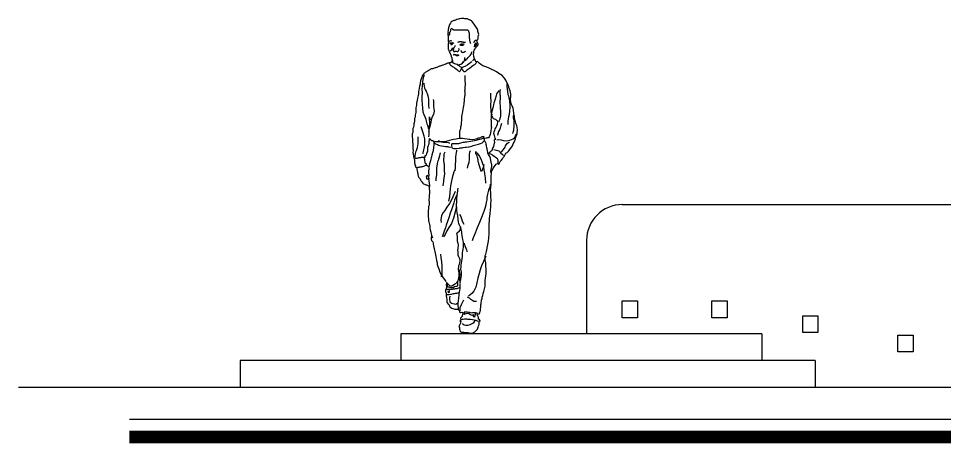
# Model space of a CAD drawing. Extents: x 152 to 700, y -120 to 84.
# Drawn here: x 152.6 to 157.78, y 76.95 to 79.32 of the extents above; entities that cross this region are included whole.
import ezdxf

# ---------------------------------------------------------------- set-up
doc = ezdxf.new("R2010")
doc.units = 0
doc.header["$LTSCALE"] = 0.03
doc.layers.get('0').update_dxf_attribs({"linetype": 'CONTINUOUS'})
doc.layers.add('MUEBLES', color=8, linetype='CONTINUOUS')

# ---------------------------------------------------------------- blocks, each defined once
blk = doc.blocks.new('PEOPLE5')
at = {"linetype": 'Continuous'}
for points in [[(-0.0001, 0.9958), (-0.0006, 0.9965), (-0.0028, 0.9976), (-0.0037, 0.9979), (-0.0051, 0.9982), (-0.0068, 0.9993), (-0.0082, 0.9996), (-0.0101, 1.0004), (-0.0129, 1.0017), (-0.0141, 1.002), (-0.0167, 1.0024), (-0.0184, 1.0024), (-0.0225, 1.0027), (-0.0256, 1.0034), (-0.0279, 1.0034), (-0.0299, 1.0032), (-0.0324, 1.0032), (-0.038, 1.0026), (-0.0403, 1.0024), (-0.0422, 1.0017), (-0.0462, 1.0004), (-0.0485, 0.9998), (-0.0498, 0.9993), (-0.0523, 0.9982), (-0.0541, 0.9976), (-0.0574, 0.9967), (-0.0589, 0.9961), (-0.0613, 0.9953), (-0.0631, 0.9944), (-0.0647, 0.9936), (-0.0656, 0.993), (-0.0668, 0.9914), (-0.0672, 0.9903), (-0.0681, 0.9885), (-0.0698, 0.9854), (-0.0704, 0.9846), (-0.0717, 0.9818), (-0.0726, 0.9792), (-0.0729, 0.9781), (-0.0735, 0.9759), (-0.0737, 0.975), (-0.0743, 0.9726), (-0.0744, 0.972), (-0.0748, 0.9694), (-0.0749, 0.9668), (-0.0751, 0.9657), (-0.0751, 0.9646), (-0.0751, 0.9638), (-0.076, 0.961), (-0.076, 0.9609), (-0.0758, 0.9582), (-0.076, 0.9551), (-0.0763, 0.9502), (-0.0752, 0.9467), (-0.0749, 0.9435), (-0.0748, 0.9419), (-0.0748, 0.9396), (-0.0748, 0.9368), (-0.0748, 0.9339), (-0.0751, 0.9332), (-0.0755, 0.9326), (-0.0755, 0.9315), (-0.0748, 0.9298), (-0.0744, 0.9277), (-0.0741, 0.9266), (-0.0744, 0.925), (-0.0748, 0.9236), (-0.0749, 0.9224), (-0.0752, 0.9205), (-0.0754, 0.9185), (-0.0754, 0.9153), (-0.0755, 0.9139), (-0.0755, 0.9126), (-0.0755, 0.9098), (-0.0755, 0.9075), (-0.0751, 0.9063), (-0.074, 0.9045), (-0.0734, 0.9019), (-0.0729, 0.901), (-0.0721, 0.899), (-0.0715, 0.8974), (-0.0709, 0.8954), (-0.0687, 0.8934), (-0.0686, 0.8917), (-0.0682, 0.8903), (-0.0679, 0.8886), (-0.0673, 0.888), (-0.067, 0.8872), (-0.0662, 0.8862), (-0.0653, 0.8819), (-0.0644, 0.8808), (-0.0637, 0.8794), (-0.0634, 0.8783), (-0.0634, 0.8771), (-0.0631, 0.8745), (-0.0627, 0.8729), (-0.0627, 0.8718), (-0.0627, 0.8707), (-0.0627, 0.8689), (-0.0628, 0.867), (-0.0641, 0.8667), (-0.0645, 0.8662), (-0.0651, 0.8636), (-0.0675, 0.8634), (-0.0689, 0.8628), (-0.0699, 0.8622), (-0.0707, 0.8622), (-0.0721, 0.8616), (-0.0737, 0.8616), (-0.0758, 0.8614), (-0.0775, 0.8611), (-0.0794, 0.8603), (-0.0806, 0.8597), (-0.0822, 0.8591), (-0.0838, 0.8582), (-0.0861, 0.8566), (-0.0907, 0.8551), (-0.0934, 0.8546), (-0.0957, 0.8541), (-0.0985, 0.8529), (-0.1008, 0.852), (-0.1028, 0.8515), (-0.1048, 0.8507), (-0.1076, 0.8493), (-0.1111, 0.8479), (-0.1121, 0.8475), (-0.1152, 0.8467), (-0.1163, 0.8462), (-0.1194, 0.8453), (-0.1221, 0.8444), (-0.1241, 0.8433), (-0.127, 0.8436), (-0.1294, 0.8428), (-0.1317, 0.8419), (-0.1339, 0.8405), (-0.1359, 0.8388), (-0.139, 0.8372), (-0.1411, 0.8363), (-0.1486, 0.8312), (-0.1506, 0.8298), (-0.1526, 0.8288), (-0.1542, 0.8262), (-0.1557, 0.824), (-0.157, 0.822), (-0.1582, 0.8185), (-0.1599, 0.8141), (-0.1608, 0.8113), (-0.1636, 0.8053), (-0.1647, 0.7975), (-0.165, 0.7941), (-0.1669, 0.7882), (-0.1681, 0.7814), (-0.1692, 0.7756), (-0.1694, 0.7711), (-0.1703, 0.7642), (-0.1712, 0.7581), (-0.1726, 0.7502), (-0.1743, 0.7434), (-0.1759, 0.7336), (-0.1764, 0.7274), (-0.1778, 0.7195), (-0.1781, 0.7124), (-0.1788, 0.7043), (-0.1799, 0.6954), (-0.1804, 0.6931), (-0.1805, 0.6906), (-0.1804, 0.6896), (-0.1816, 0.6869), (-0.1826, 0.6849), (-0.1824, 0.6798), (-0.1827, 0.6762), (-0.1833, 0.6719), (-0.1844, 0.6685), (-0.185, 0.6633), (-0.1855, 0.6587), (-0.1858, 0.6571), (-0.1875, 0.6531), (-0.1875, 0.6494), (-0.1877, 0.6429), (-0.1881, 0.6402), (-0.1895, 0.636), (-0.1897, 0.6303), (-0.1899, 0.626), (-0.1894, 0.6211), (-0.1888, 0.6165), (-0.1886, 0.6128), (-0.1886, 0.61), (-0.188, 0.6041), (-0.1878, 0.5977), (-0.1875, 0.5914), (-0.1875, 0.589), (-0.1869, 0.5833), (-0.1875, 0.5771), (-0.1868, 0.572), (-0.1855, 0.5648), (-0.1843, 0.5597), (-0.1835, 0.5565), (-0.183, 0.5521), (-0.1827, 0.5492), (-0.1823, 0.5444), (-0.1819, 0.5408), (-0.181, 0.5372), (-0.1793, 0.534), (-0.179, 0.531), (-0.1785, 0.5304), (-0.1764, 0.5296), (-0.1756, 0.5296), (-0.1745, 0.5295), (-0.1726, 0.5295), (-0.1709, 0.5298), (-0.1689, 0.5301), (-0.168, 0.5302), (-0.1655, 0.5309), (-0.1635, 0.5309), (-0.1616, 0.5312), (-0.1591, 0.5321), (-0.1563, 0.5326), (-0.1543, 0.533), (-0.1529, 0.5333), (-0.1508, 0.5343), (-0.1487, 0.5355), (-0.1467, 0.5364), (-0.1444, 0.5371), (-0.1442, 0.5396), (-0.1453, 0.5405), (-0.147, 0.5422), (-0.1486, 0.543), (-0.1487, 0.5451), (-0.1489, 0.5479), (-0.1491, 0.5503), (-0.1495, 0.5535), (-0.1503, 0.5563), (-0.1511, 0.5579), (-0.1514, 0.5597), (-0.1519, 0.5606), (-0.1543, 0.5611), (-0.1565, 0.5613), (-0.1599, 0.5611), (-0.1618, 0.5606), (-0.1639, 0.5605), (-0.1658, 0.5603), (-0.1684, 0.5597), (-0.1705, 0.5591), (-0.1723, 0.5588), (-0.1754, 0.5582), (-0.1776, 0.5582), (-0.1804, 0.5565)], [(0.0186, 0.9346), (0.0189, 0.9362), (0.0199, 0.9391), (0.0205, 0.9446), (0.0216, 0.9489), (0.0219, 0.9523), (0.0217, 0.9559), (0.0194, 0.9621), (0.0192, 0.9666), (0.0183, 0.9694), (0.0134, 0.9759), (0.0096, 0.9823), (0.0076, 0.9858), (0.0033, 0.991), (0.0014, 0.9936), (-0.0015, 0.9972)], [(-0.0029, 0.9235), (-0.0039, 0.9253), (-0.0046, 0.927), (-0.0048, 0.9283), (-0.0054, 0.9301), (-0.006, 0.9323), (-0.0067, 0.9377), (-0.0068, 0.9408), (-0.0071, 0.9453), (-0.0071, 0.95), (-0.0077, 0.9556), (-0.0087, 0.959), (-0.0093, 0.9616), (-0.0098, 0.9633), (-0.0122, 0.966), (-0.016, 0.9668), (-0.0198, 0.9666), (-0.0253, 0.9663), (-0.0287, 0.9666), (-0.034, 0.9666), (-0.0411, 0.9668), (-0.044, 0.9668), (-0.0487, 0.9668), (-0.0515, 0.9664), (-0.0577, 0.9663), (-0.0591, 0.9674), (-0.065, 0.9714), (-0.0675, 0.9688), (-0.0675, 0.9683), (-0.0676, 0.9668), (-0.0693, 0.9613), (-0.0706, 0.9592), (-0.0712, 0.9539), (-0.0732, 0.9483)], [(-0.0644, 0.9314), (-0.0647, 0.9315), (-0.065, 0.932), (-0.0659, 0.9322), (-0.0682, 0.932), (-0.0699, 0.9317), (-0.0713, 0.9311), (-0.073, 0.9301), (-0.0741, 0.9295)], [(-0.0571, 0.9227), (-0.0582, 0.9246), (-0.0606, 0.9255), (-0.062, 0.9253), (-0.0631, 0.9253), (-0.065, 0.9255), (-0.0682, 0.9246), (-0.0698, 0.9246), (-0.0689, 0.9242), (-0.0672, 0.9235), (-0.0651, 0.9242), (-0.0637, 0.9246), (-0.0603, 0.925)], [(-0.0611, 0.9216), (-0.0622, 0.9208), (-0.0633, 0.9205), (-0.0647, 0.9201), (-0.0651, 0.9201), (-0.0672, 0.9198)], [(-0.0572, 0.91), (-0.0563, 0.9112), (-0.0554, 0.9125), (-0.0543, 0.9139), (-0.0535, 0.9159), (-0.0529, 0.9171)], [(-0.0448, 0.9286), (-0.0442, 0.9286), (-0.0423, 0.9292), (-0.0405, 0.9297), (-0.0377, 0.93), (-0.0355, 0.9301), (-0.0341, 0.93), (-0.0323, 0.9292), (-0.0285, 0.9287), (-0.027, 0.9284), (-0.025, 0.9283), (-0.0237, 0.9283), (-0.022, 0.928), (-0.0198, 0.9283)], [(-0.042, 0.0767), (-0.0405, 0.0737), (-0.0391, 0.0697), (-0.0386, 0.0672), (-0.036, 0.0674), (-0.0316, 0.0683), (-0.0281, 0.068), (-0.0276, 0.0669), (-0.0298, 0.0619), (-0.0304, 0.0581), (-0.0312, 0.0546), (-0.0355, 0.0494), (-0.035, 0.0429), (-0.0378, 0.0405), (-0.0352, 0.0401), (-0.0361, 0.0362), (-0.0364, 0.0335), (-0.0383, 0.03), (-0.0408, 0.0235), (-0.0395, 0.0196), (-0.0392, 0.0151), (-0.0385, 0.0115), (-0.0368, 0.0073), (-0.033, 0.0047), (-0.0282, 0.0047), (-0.0257, 0.0047), (-0.0205, 0.0045), (-0.0188, 0.0044), (-0.0163, 0.0042), (-0.0129, 0.0038), (-0.0099, 0.0033), (-0.0036, 0.0019), (0.0017, 0.0024), (0.0054, 0.0044), (0.0092, 0.0066), (0.0127, 0.0097), (0.0166, 0.0134), (0.0179, 0.0146), (0.0194, 0.0174), (0.0202, 0.021), (0.0213, 0.025), (0.0233, 0.0298), (0.0239, 0.0345), (0.0248, 0.0415), (0.0264, 0.0402), (0.0247, 0.0458), (0.0213, 0.0461), (0.0214, 0.052), (0.0205, 0.0563), (0.0179, 0.0573), (0.0174, 0.0635), (0.0236, 0.0629), (0.0239, 0.0633), (0.0255, 0.0667), (0.0261, 0.0684), (0.0265, 0.0705), (0.0268, 0.0716), (0.0276, 0.0737), (0.0279, 0.0765), (0.0281, 0.0799), (0.0287, 0.0843), (0.0289, 0.0885), (0.0293, 0.0925), (0.0296, 0.0954), (0.0303, 0.099), (0.0307, 0.1035), (0.0313, 0.1068), (0.0327, 0.1123), (0.0335, 0.117), (0.0349, 0.1218), (0.0366, 0.1286), (0.038, 0.1348), (0.0391, 0.1386), (0.0407, 0.1431), (0.0419, 0.1477), (0.0431, 0.1517), (0.043, 0.1589), (0.043, 0.1696), (0.0439, 0.1772), (0.0448, 0.1849), (0.0458, 0.1916), (0.0458, 0.2003), (0.0455, 0.2071), (0.0452, 0.2143), (0.0448, 0.2223), (0.0445, 0.2257), (0.0428, 0.2349), (0.0421, 0.2402), (0.0421, 0.2489), (0.0444, 0.2538), (0.047, 0.2619), (0.0481, 0.2673), (0.0503, 0.2793), (0.0531, 0.2949), (0.0538, 0.3056), (0.0557, 0.318), (0.0552, 0.3269), (0.0555, 0.3387), (0.0549, 0.3456), (0.0565, 0.3641), (0.0566, 0.3691), (0.0574, 0.3736), (0.0582, 0.3833), (0.0594, 0.393), (0.0607, 0.4041), (0.0605, 0.4105), (0.0613, 0.4277), (0.061, 0.4334), (0.0605, 0.4496), (0.06, 0.4567), (0.0616, 0.4758), (0.0616, 0.4801), (0.0621, 0.491), (0.0622, 0.4992), (0.0624, 0.5126), (0.0627, 0.5172), (0.0649, 0.52), (0.0673, 0.5248), (0.0694, 0.5281), (0.0717, 0.5316), (0.0746, 0.5355), (0.0777, 0.5402), (0.0802, 0.5409), (0.0833, 0.5419), (0.0847, 0.5403), (0.0872, 0.5409), (0.0887, 0.5437), (0.0901, 0.5487), (0.0934, 0.552), (0.0973, 0.5572), (0.1002, 0.5606), (0.1036, 0.5645), (0.1084, 0.5748), (0.1129, 0.5769), (0.1164, 0.5807), (0.1212, 0.5869), (0.1298, 0.5982), (0.1322, 0.6042), (0.1354, 0.6098), (0.1376, 0.6148), (0.139, 0.6193), (0.1407, 0.6253), (0.1415, 0.6292), (0.1441, 0.6367), (0.1444, 0.6422), (0.1455, 0.6475), (0.1441, 0.6574), (0.143, 0.6623), (0.1407, 0.67), (0.1396, 0.6743), (0.1362, 0.6854), (0.1356, 0.6925), (0.1336, 0.7013), (0.1323, 0.7114), (0.1316, 0.7182), (0.1286, 0.7257), (0.1267, 0.73), (0.1241, 0.7353), (0.1232, 0.7477), (0.1244, 0.755), (0.1238, 0.7629), (0.1222, 0.7732), (0.1182, 0.7837), (0.1176, 0.7865), (0.1137, 0.7966), (0.1098, 0.8036), (0.1083, 0.8076), (0.1043, 0.8132), (0.0962, 0.8216), (0.0861, 0.8284), (0.0785, 0.8338), (0.0695, 0.8388), (0.0652, 0.8399), (0.0616, 0.842), (0.0532, 0.8461), (0.0444, 0.8499), (0.0388, 0.8517), (0.0351, 0.8532), (0.0287, 0.8571), (0.0239, 0.861), (0.0177, 0.8665), (0.0129, 0.8656), (0.0123, 0.8693), (0.0085, 0.8746), (0.0071, 0.8797), (0.0062, 0.8821), (0.0064, 0.8844), (0.0056, 0.8886), (0.0058, 0.8909), (0.0061, 0.8945), (0.0064, 0.899), (0.0078, 0.9024), (0.0104, 0.9073), (0.0118, 0.9087), (0.0154, 0.9128), (0.0172, 0.9149), (0.0199, 0.9199), (0.0203, 0.9222), (0.0197, 0.9252), (0.0165, 0.9318), (0.0168, 0.9336), (0.014, 0.9332), (0.0103, 0.9331), (0.0081, 0.9309), (0.0064, 0.9286), (0.0058, 0.9275)], [(-0.0385, 0.9204), (-0.038, 0.9196), (-0.0358, 0.9188), (-0.0326, 0.9182), (-0.0318, 0.9185), (-0.0304, 0.9187), (-0.0282, 0.9184), (-0.0262, 0.9184)], [(-0.0371, 0.9202), (-0.0361, 0.9205), (-0.0349, 0.9218), (-0.0332, 0.9229), (-0.0318, 0.9229), (-0.0309, 0.9225), (-0.0295, 0.9221), (-0.0276, 0.9222), (-0.026, 0.9224), (-0.024, 0.9222)], [(0.0092, 0.921), (0.0104, 0.9221), (0.0109, 0.9233), (0.0115, 0.9242), (0.0134, 0.9255), (0.0137, 0.9242), (0.0141, 0.9224), (0.0134, 0.919), (0.0121, 0.9174), (0.0106, 0.9153), (0.0081, 0.9137), (0.0089, 0.9159), (0.0093, 0.9176), (0.0095, 0.9188), (0.0096, 0.9201), (0.0096, 0.9208)], [(-0.062, 0.9104), (-0.0633, 0.9069), (-0.0645, 0.9045), (-0.0654, 0.9019), (-0.0668, 0.9007), (-0.0687, 0.9002), (-0.0692, 0.9002)], [(-0.0578, 0.9103), (-0.0582, 0.9083), (-0.0583, 0.9053), (-0.06, 0.9036), (-0.0599, 0.9022), (-0.0583, 0.9004), (-0.0582, 0.899), (-0.0575, 0.8982), (-0.0568, 0.898), (-0.0555, 0.8973), (-0.0543, 0.8982), (-0.0527, 0.899), (-0.0515, 0.8996), (-0.0493, 0.8993), (-0.0467, 0.8985), (-0.0445, 0.8985), (-0.0431, 0.8991), (-0.0419, 0.9008), (-0.0409, 0.9033), (-0.0405, 0.9047), (-0.0406, 0.9056), (-0.0416, 0.9066), (-0.0426, 0.9075)], [(-0.0594, 0.8881), (-0.0588, 0.8883), (-0.0569, 0.8889), (-0.0547, 0.889), (-0.0518, 0.8884), (-0.0499, 0.8883), (-0.0468, 0.8881), (-0.0436, 0.8881), (-0.0416, 0.8873), (-0.0448, 0.885), (-0.0457, 0.885), (-0.047, 0.8847), (-0.0484, 0.885), (-0.0502, 0.8859), (-0.052, 0.8873), (-0.0529, 0.8878), (-0.0541, 0.8881), (-0.0554, 0.8883), (-0.0566, 0.8887), (-0.0575, 0.8893)], [(-0.0358, 0.9018), (-0.0344, 0.9007), (-0.034, 0.8991), (-0.0333, 0.8976), (-0.0329, 0.8968), (-0.0326, 0.8963), (-0.0288, 0.8957), (-0.0271, 0.8959), (-0.0259, 0.8965), (-0.0222, 0.898), (-0.0191, 0.8993)], [(-0.0209, 0.8692), (-0.0191, 0.8712), (-0.0169, 0.8737), (-0.0152, 0.8755), (-0.0118, 0.879), (-0.0104, 0.8803), (-0.0081, 0.8821), (-0.0053, 0.8853), (-0.002, 0.8901), (0.0005, 0.8963), (0.0011, 0.8987)], [(0.014, 0.8653), (0.0137, 0.8627), (0.0124, 0.8603), (0.0109, 0.8583), (0.0089, 0.8563), (0.0064, 0.8546), (0.0036, 0.8524), (-0.0008, 0.8493), (-0.0034, 0.8475), (-0.0071, 0.8447), (-0.0108, 0.8427), (-0.0158, 0.8386), (-0.0198, 0.8351), (-0.0226, 0.8338), (-0.0248, 0.8335), (-0.0254, 0.8332), (-0.0264, 0.8355), (-0.0274, 0.8382), (-0.0291, 0.8416), (-0.031, 0.8433), (-0.0323, 0.8447), (-0.0326, 0.8454), (-0.0335, 0.8445), (-0.0344, 0.8434), (-0.0352, 0.8416), (-0.0358, 0.8394), (-0.0377, 0.8349), (-0.0391, 0.8341), (-0.0409, 0.8358), (-0.0434, 0.8374), (-0.0454, 0.8386), (-0.0484, 0.8409), (-0.0527, 0.8447), (-0.056, 0.8472), (-0.0597, 0.8487), (-0.063, 0.8506), (-0.0653, 0.8527), (-0.0672, 0.8544), (-0.0687, 0.8563), (-0.0699, 0.8588), (-0.0704, 0.8603)], [(-0.0001, 0.8659), (-0.0032, 0.8638), (-0.0087, 0.8594), (-0.0132, 0.856), (-0.016, 0.8544), (-0.0225, 0.8507), (-0.0251, 0.8495), (-0.0276, 0.8486), (-0.0299, 0.8475), (-0.0318, 0.8478), (-0.0368, 0.8498), (-0.0391, 0.8515), (-0.0428, 0.854), (-0.0456, 0.8574), (-0.0461, 0.8579), (-0.049, 0.8575), (-0.0557, 0.86), (-0.0583, 0.8617), (-0.0602, 0.8644), (-0.0602, 0.8676), (-0.0614, 0.8709)], [(-0.0467, 0.8555), (-0.0447, 0.8558), (-0.0392, 0.8568), (-0.0346, 0.858), (-0.0296, 0.8617), (-0.0267, 0.8661)], [(-0.0285, 0.8624), (-0.0281, 0.8627), (-0.0273, 0.8634), (-0.0259, 0.8651), (-0.0243, 0.8679), (-0.0236, 0.8696), (-0.0231, 0.872), (-0.0226, 0.8743), (-0.0217, 0.8791)], [(0.0061, 0.876), (0.0061, 0.8751), (0.0042, 0.8712), (0.0022, 0.8687)], [(-0.1522, 0.8237), (-0.1537, 0.8175), (-0.1556, 0.8101), (-0.1574, 0.8011), (-0.1585, 0.7868), (-0.1588, 0.7805), (-0.1585, 0.766), (-0.1587, 0.7564), (-0.1588, 0.7438), (-0.1576, 0.7305), (-0.1568, 0.7176), (-0.1556, 0.7061), (-0.1531, 0.6979), (-0.1483, 0.6889), (-0.1464, 0.6833), (-0.1452, 0.6765), (-0.1429, 0.6685), (-0.1415, 0.6644), (-0.1388, 0.6545), (-0.1384, 0.6531)], [(-0.1523, 0.7974), (-0.1523, 0.7963), (-0.1523, 0.7941), (-0.1519, 0.7879), (-0.1503, 0.7817), (-0.1486, 0.7774), (-0.1455, 0.7718), (-0.1438, 0.7688), (-0.1422, 0.7648), (-0.1399, 0.7573), (-0.139, 0.7522), (-0.1384, 0.7471), (-0.1384, 0.7431), (-0.1384, 0.7389), (-0.1382, 0.733), (-0.1382, 0.7285), (-0.1377, 0.7243), (-0.1373, 0.72), (-0.1371, 0.7167)], [(-0.0226, 0.8219), (-0.0225, 0.8202), (-0.0225, 0.818), (-0.0225, 0.8157), (-0.0219, 0.811), (-0.0219, 0.8095), (-0.0219, 0.8064), (-0.0219, 0.8045), (-0.0217, 0.8023), (-0.0215, 0.7997), (-0.0208, 0.7922), (-0.022, 0.7846), (-0.0226, 0.7798), (-0.0223, 0.7758), (-0.0228, 0.7738), (-0.0223, 0.769), (-0.0222, 0.7662), (-0.0222, 0.762), (-0.0219, 0.7587), (-0.0229, 0.7549), (-0.0239, 0.7468), (-0.0243, 0.7442), (-0.0248, 0.7386), (-0.0254, 0.7356), (-0.0259, 0.7316), (-0.0268, 0.7259), (-0.0278, 0.72), (-0.0285, 0.7139), (-0.0293, 0.7079), (-0.0307, 0.7009), (-0.0315, 0.6972), (-0.0324, 0.6913), (-0.033, 0.6864), (-0.033, 0.6795), (-0.0338, 0.6712), (-0.0344, 0.6652), (-0.0355, 0.6581), (-0.0363, 0.6523), (-0.0378, 0.6478), (-0.0388, 0.6432), (-0.0388, 0.6391), (-0.0388, 0.6322), (-0.0388, 0.626), (-0.0391, 0.6224)], [(0.0636, 0.7038), (0.0644, 0.7071), (0.0658, 0.7125), (0.068, 0.7207), (0.0689, 0.7237), (0.0697, 0.7285), (0.0711, 0.7347), (0.0729, 0.7409), (0.0743, 0.7446), (0.0763, 0.7508), (0.0779, 0.7552), (0.078, 0.7566), (0.0783, 0.7576), (0.0796, 0.7632), (0.0856, 0.7724), (0.0864, 0.7747)], [(0.0858, 0.6748), (0.0867, 0.6765), (0.0875, 0.6779), (0.0884, 0.6799), (0.0894, 0.6821), (0.0901, 0.6841), (0.0908, 0.6874), (0.0912, 0.6889), (0.092, 0.6923), (0.0923, 0.6956), (0.0928, 0.699), (0.0926, 0.7018), (0.0925, 0.7063), (0.0922, 0.7103), (0.0917, 0.7158), (0.0912, 0.7218), (0.0909, 0.7279), (0.0906, 0.7322), (0.0906, 0.7359), (0.0904, 0.7395), (0.0909, 0.7487), (0.0909, 0.7559), (0.0909, 0.7575), (0.0904, 0.7601), (0.0904, 0.7618), (0.0901, 0.7643), (0.0906, 0.7708), (0.0912, 0.778)], [(0.1115, 0.7952), (0.1115, 0.7941), (0.1115, 0.7926), (0.1115, 0.7905), (0.1114, 0.7891), (0.1115, 0.7877), (0.1119, 0.7846), (0.1122, 0.7823), (0.1125, 0.7795), (0.1129, 0.7767), (0.1137, 0.7738), (0.1139, 0.7724), (0.114, 0.7708), (0.1142, 0.7685), (0.1148, 0.7649), (0.1153, 0.7615), (0.1165, 0.7573), (0.1181, 0.7513), (0.1187, 0.7474), (0.1199, 0.7401), (0.1204, 0.7355), (0.1207, 0.7311), (0.1212, 0.7266), (0.1215, 0.7218), (0.121, 0.7182), (0.1202, 0.712), (0.1196, 0.7069), (0.119, 0.7009), (0.1187, 0.6981), (0.1171, 0.6903), (0.116, 0.6846), (0.1157, 0.6832), (0.1151, 0.6776), (0.1143, 0.6712), (0.1143, 0.6663)], [(-0.123, 0.746), (-0.1228, 0.7459), (-0.1224, 0.7414), (-0.1219, 0.7335), (-0.1219, 0.7291), (-0.1216, 0.7229), (-0.1213, 0.7169), (-0.1202, 0.7082), (-0.1222, 0.6982), (-0.1258, 0.6905), (-0.1294, 0.6813), (-0.1306, 0.6726), (-0.1326, 0.6644), (-0.1349, 0.657), (-0.1366, 0.6494), (-0.1374, 0.6453)], [(0.0624, 0.702), (0.0621, 0.7054), (0.0619, 0.71), (0.0618, 0.7136), (0.0608, 0.7206), (0.0605, 0.7237), (0.0602, 0.7282), (0.0602, 0.7322), (0.0616, 0.7387), (0.0616, 0.7432), (0.0611, 0.7514), (0.0608, 0.757), (0.061, 0.7653)], [(-0.1371, 0.6273), (-0.137, 0.6291), (-0.136, 0.6336), (-0.1359, 0.6387), (-0.1359, 0.643), (-0.1357, 0.6475), (-0.1349, 0.6584), (-0.1345, 0.6619), (-0.134, 0.666), (-0.134, 0.6739), (-0.1345, 0.6826), (-0.1349, 0.6878), (-0.1349, 0.6906), (-0.1345, 0.6882), (-0.1342, 0.6826), (-0.1334, 0.681)], [(0.0645, 0.6968), (0.0644, 0.6978), (0.0642, 0.6992), (0.0642, 0.7006), (0.0636, 0.7007), (0.0624, 0.7006), (0.0613, 0.6985), (0.0613, 0.6968), (0.0613, 0.695), (0.0613, 0.693), (0.0613, 0.6916), (0.0616, 0.6863), (0.0607, 0.6821), (0.0616, 0.6784), (0.0616, 0.675), (0.0613, 0.6714), (0.0616, 0.6678), (0.0622, 0.661), (0.0625, 0.6576), (0.0618, 0.6543), (0.0616, 0.6514), (0.0605, 0.647), (0.0596, 0.6391), (0.059, 0.6345), (0.0565, 0.6289), (0.0549, 0.6266), (0.0534, 0.6238), (0.0526, 0.6235), (0.0517, 0.6232), (0.05, 0.6232), (0.0475, 0.623), (0.0462, 0.6228), (0.0416, 0.6219), (0.0386, 0.6224), (0.0366, 0.6221), (0.0376, 0.6213), (0.0394, 0.6197), (0.0394, 0.6171), (0.0399, 0.6149), (0.0405, 0.6146), (0.0414, 0.6131), (0.0427, 0.6104), (0.0434, 0.6089), (0.0447, 0.6049), (0.045, 0.6038), (0.0455, 0.6008), (0.0461, 0.5976), (0.0467, 0.5931), (0.0476, 0.5898), (0.0483, 0.5873), (0.0487, 0.5824), (0.0487, 0.5819), (0.05, 0.5779), (0.0504, 0.5751), (0.0506, 0.5737), (0.052, 0.574), (0.0552, 0.5755), (0.0571, 0.5769), (0.0585, 0.5779), (0.059, 0.5791), (0.0605, 0.5817), (0.0624, 0.5825), (0.0638, 0.5836), (0.0658, 0.5858), (0.0661, 0.5897), (0.0672, 0.5911), (0.0707, 0.596), (0.0711, 0.601), (0.0723, 0.6064), (0.0732, 0.6101), (0.0723, 0.6137), (0.0725, 0.6173), (0.0743, 0.6191), (0.0762, 0.6191), (0.0748, 0.623), (0.0731, 0.6273), (0.072, 0.6309), (0.0709, 0.6339), (0.0704, 0.637), (0.0714, 0.6435), (0.0718, 0.6452), (0.0729, 0.6481), (0.0743, 0.6519), (0.0766, 0.6559), (0.0773, 0.6573), (0.0783, 0.6595), (0.0797, 0.6619), (0.0818, 0.6672), (0.0824, 0.6739), (0.0819, 0.6782), (0.0793, 0.6793), (0.0762, 0.6816), (0.0718, 0.6827), (0.0692, 0.6844), (0.0676, 0.6864), (0.0659, 0.6902), (0.0649, 0.6936)], [(0.1309, 0.6373), (0.1316, 0.6412), (0.1333, 0.6452), (0.1339, 0.6483), (0.1342, 0.6534), (0.1347, 0.6588), (0.1347, 0.6633), (0.1353, 0.6683), (0.1353, 0.6706), (0.1348, 0.6779), (0.1339, 0.6823), (0.1333, 0.6875), (0.1323, 0.6889), (0.1326, 0.6944), (0.1337, 0.6968)], [(-0.1546, 0.5727), (-0.1545, 0.5757), (-0.1542, 0.5797), (-0.1528, 0.5858), (-0.1509, 0.5942), (-0.1495, 0.6018), (-0.1491, 0.6117), (-0.1501, 0.6205), (-0.1517, 0.6286), (-0.1545, 0.6391), (-0.1587, 0.6525), (-0.1608, 0.6585)], [(0.0943, 0.6689), (0.0925, 0.6632), (0.0906, 0.6548), (0.0883, 0.6495), (0.0853, 0.6436), (0.0815, 0.6326), (0.0813, 0.6322)], [(-0.1796, 0.5613), (-0.1801, 0.5624), (-0.1801, 0.567), (-0.1796, 0.5724), (-0.1781, 0.5786), (-0.1762, 0.5836), (-0.1728, 0.5934), (-0.1711, 0.6061), (-0.1705, 0.6131), (-0.1705, 0.6197), (-0.1709, 0.6264)], [(-0.1514, 0.5605), (-0.1509, 0.5605), (-0.1497, 0.5603), (-0.1492, 0.5603), (-0.1491, 0.5611), (-0.1486, 0.5622), (-0.1484, 0.5639), (-0.1484, 0.565), (-0.1484, 0.5669), (-0.1481, 0.5669), (-0.1467, 0.5673), (-0.145, 0.5686), (-0.1444, 0.57), (-0.1439, 0.571), (-0.1435, 0.5726), (-0.1435, 0.5734), (-0.1432, 0.5748), (-0.143, 0.5757), (-0.1422, 0.5774), (-0.1416, 0.5777), (-0.141, 0.5782), (-0.1407, 0.5797), (-0.1405, 0.58), (-0.1402, 0.5813), (-0.1401, 0.5839), (-0.1401, 0.5844), (-0.1401, 0.587), (-0.1399, 0.589), (-0.1399, 0.5907), (-0.1399, 0.5918), (-0.1399, 0.5943), (-0.1399, 0.5952), (-0.1398, 0.596), (-0.1376, 0.5987), (-0.1368, 0.6021), (-0.1363, 0.605), (-0.1363, 0.6073), (-0.1357, 0.6097), (-0.1357, 0.6115), (-0.1354, 0.6129), (-0.1353, 0.614), (-0.1351, 0.616), (-0.1349, 0.6177), (-0.1349, 0.619), (-0.1345, 0.6213), (-0.1339, 0.6205), (-0.1332, 0.6197), (-0.1318, 0.6184), (-0.1303, 0.6171), (-0.1273, 0.6152), (-0.1269, 0.6152), (-0.1252, 0.6148), (-0.1233, 0.6139), (-0.1216, 0.6117), (-0.1196, 0.6106), (-0.1193, 0.6104), (-0.1207, 0.6081), (-0.1207, 0.6063), (-0.1208, 0.6047), (-0.1208, 0.6033), (-0.1211, 0.6013), (-0.1213, 0.5994), (-0.1216, 0.5954), (-0.1216, 0.5948), (-0.1218, 0.5935), (-0.1224, 0.589), (-0.1227, 0.5869), (-0.1228, 0.5848), (-0.1233, 0.5828), (-0.1244, 0.5796), (-0.1252, 0.576), (-0.1259, 0.5734), (-0.1264, 0.571), (-0.1272, 0.5692), (-0.1289, 0.5637), (-0.1297, 0.5602), (-0.1306, 0.5554), (-0.1318, 0.5501), (-0.1325, 0.5472), (-0.1348, 0.5408), (-0.1359, 0.536), (-0.1371, 0.5299), (-0.138, 0.531), (-0.139, 0.5324), (-0.1401, 0.5337), (-0.1422, 0.5355), (-0.1433, 0.5369)], [(-0.119, 0.6135), (-0.1132, 0.6121), (-0.1103, 0.6115), (-0.1047, 0.6117), (-0.0966, 0.6118), (-0.0909, 0.6121), (-0.0867, 0.6123), (-0.0782, 0.6145), (-0.0703, 0.6165), (-0.0628, 0.6179), (-0.0578, 0.6191), (-0.0502, 0.6205), (-0.0451, 0.6215), (-0.0383, 0.6224), (-0.0282, 0.6221), (-0.0237, 0.6219), (-0.0147, 0.6204), (-0.0091, 0.6196), (-0.0059, 0.6191), (0.0028, 0.6188), (0.009, 0.6197), (0.0166, 0.6219), (0.0206, 0.6232), (0.0259, 0.6239), (0.0326, 0.6277), (0.0374, 0.6286), (0.0368, 0.6241), (0.034, 0.6219), (0.0298, 0.6196), (0.0255, 0.6185), (0.0216, 0.6176), (0.0177, 0.6168), (0.0143, 0.6156), (0.0085, 0.6143), (0.0022, 0.6129), (-0.0043, 0.6118), (-0.0157, 0.6101), (-0.0209, 0.6095), (-0.0245, 0.609), (-0.029, 0.6084), (-0.036, 0.6067), (-0.0422, 0.605), (-0.0454, 0.6044), (-0.0537, 0.6045), (-0.0603, 0.6045), (-0.0613, 0.6045), (-0.0633, 0.6044), (-0.0644, 0.601), (-0.0644, 0.598), (-0.0637, 0.594), (-0.0637, 0.5918), (-0.0633, 0.5915), (-0.0582, 0.5898), (-0.0561, 0.5897), (-0.0518, 0.5898), (-0.0481, 0.5898), (-0.0395, 0.5909), (-0.0366, 0.5914), (-0.0304, 0.5921), (-0.0274, 0.5929), (-0.0214, 0.5938), (-0.0177, 0.5942), (-0.0104, 0.5952), (-0.0088, 0.5955), (-0.0037, 0.5965), (0.0003, 0.5976), (0.0048, 0.5988), (0.009, 0.6004), (0.013, 0.601), (0.0217, 0.603), (0.0281, 0.6052), (0.0327, 0.608), (0.0376, 0.6115), (0.0393, 0.6139), (0.041, 0.6156)], [(0.0796, 0.6168), (0.0858, 0.6184), (0.0937, 0.6176), (0.1007, 0.6156), (0.1077, 0.6145), (0.1165, 0.6149), (0.1215, 0.6159), (0.1263, 0.6179), (0.1314, 0.6208), (0.1362, 0.6241), (0.1392, 0.6295), (0.1419, 0.6351), (0.1427, 0.6363)], [(-0.0678, 0.5942), (-0.0707, 0.5931), (-0.0754, 0.5945), (-0.0796, 0.5948), (-0.0841, 0.5954), (-0.0896, 0.5959), (-0.0968, 0.5973), (-0.1016, 0.598), (-0.1058, 0.5994), (-0.109, 0.601), (-0.1142, 0.6039), (-0.116, 0.605), (-0.1177, 0.6063), (-0.1191, 0.6072)], [(-0.0699, 0.6069), (-0.071, 0.6072), (-0.0744, 0.6076), (-0.08, 0.6083), (-0.0867, 0.6087), (-0.0914, 0.6092), (-0.0969, 0.6101), (-0.1016, 0.6118), (-0.1056, 0.6145)], [(0.0928, 0.5779), (0.0932, 0.5779), (0.0965, 0.5817), (0.0985, 0.5842), (0.1008, 0.5869), (0.1058, 0.5942), (0.1077, 0.5983), (0.1097, 0.6018), (0.1136, 0.6064), (0.1168, 0.609), (0.1198, 0.6098)], [(-0.0997, 0.5757), (-0.1005, 0.5745), (-0.1019, 0.5712), (-0.103, 0.5676), (-0.1042, 0.5624), (-0.1061, 0.5561), (-0.1076, 0.5515), (-0.109, 0.5472), (-0.1103, 0.5414), (-0.1117, 0.533), (-0.1123, 0.5293), (-0.1126, 0.5188), (-0.1126, 0.5132), (-0.1129, 0.506), (-0.1134, 0.5003), (-0.1142, 0.4935), (-0.1149, 0.4873)], [(-0.0858, 0.5782), (-0.0889, 0.572), (-0.089, 0.5687), (-0.0892, 0.5639), (-0.0898, 0.556), (-0.09, 0.553), (-0.0886, 0.543), (-0.0884, 0.5399), (-0.0881, 0.5349), (-0.0876, 0.5268), (-0.0876, 0.5225), (-0.0875, 0.5185), (-0.0873, 0.5091), (-0.0879, 0.5017), (-0.0887, 0.4963), (-0.0901, 0.4871), (-0.0906, 0.4843), (-0.0915, 0.4784), (-0.0924, 0.4708)], [(-0.0484, 0.5839), (-0.0489, 0.5799), (-0.0498, 0.5765), (-0.0506, 0.5706), (-0.0516, 0.5625), (-0.0518, 0.5585), (-0.0523, 0.5515), (-0.0523, 0.5484), (-0.0529, 0.5408), (-0.0532, 0.534), (-0.0535, 0.5275), (-0.054, 0.5223), (-0.0544, 0.5189)], [(-0.0057, 0.5824), (-0.0073, 0.5774), (-0.0082, 0.5713), (-0.0079, 0.5648), (-0.0085, 0.5554), (-0.0094, 0.5453), (-0.0113, 0.5392), (-0.0136, 0.5326), (-0.0147, 0.5271)], [(0.0116, 0.5797), (0.0123, 0.5735), (0.0137, 0.5713), (0.016, 0.5661), (0.0169, 0.5619), (0.0189, 0.5546), (0.0197, 0.5487), (0.0211, 0.544), (0.0217, 0.5408), (0.0237, 0.5358), (0.0259, 0.5282), (0.0268, 0.5248), (0.0286, 0.5164)], [(0.0132, 0.58), (0.0143, 0.5763), (0.0157, 0.5763), (0.0208, 0.5701), (0.0245, 0.5647), (0.0289, 0.5569), (0.0323, 0.5481), (0.0346, 0.5423), (0.0369, 0.5347), (0.0372, 0.5288), (0.0386, 0.5219), (0.0405, 0.5116), (0.0408, 0.5088), (0.0424, 0.4967), (0.043, 0.491), (0.0434, 0.4851), (0.0441, 0.4798)], [(0.0604, 0.5135), (0.0604, 0.515), (0.0611, 0.5181), (0.0618, 0.5226), (0.0625, 0.5278), (0.0635, 0.5323), (0.0633, 0.5383), (0.063, 0.5409), (0.0622, 0.5459), (0.0611, 0.552), (0.0597, 0.5585), (0.0571, 0.5647), (0.0537, 0.5704), (0.0514, 0.5745)], [(0.0835, 0.5409), (0.0838, 0.5454), (0.0838, 0.5481), (0.0836, 0.5529), (0.0819, 0.5563), (0.0783, 0.5594), (0.0743, 0.5625), (0.0709, 0.5647), (0.0675, 0.5669), (0.0644, 0.5693), (0.0605, 0.5713), (0.0571, 0.5723), (0.0545, 0.5729)], [(0.0704, 0.5861), (0.0739, 0.5859), (0.0785, 0.5847), (0.0828, 0.5834), (0.0878, 0.5807), (0.0901, 0.5774), (0.0926, 0.5749), (0.0963, 0.5718), (0.0979, 0.5704), (0.0998, 0.5684), (0.1013, 0.5669)], [(0.0388, 0.5386), (0.036, 0.529), (0.0313, 0.5166)], [(-0.175, 0.5278), (-0.1751, 0.5262), (-0.1748, 0.523), (-0.1743, 0.5191), (-0.1733, 0.5135), (-0.1723, 0.5101), (-0.1714, 0.5067), (-0.1705, 0.5012), (-0.1689, 0.4977), (-0.1666, 0.4952), (-0.1646, 0.4933), (-0.1632, 0.4901), (-0.161, 0.486), (-0.1595, 0.4837), (-0.1556, 0.4789), (-0.1536, 0.4775), (-0.1511, 0.4766), (-0.1461, 0.4742), (-0.1444, 0.4736), (-0.1413, 0.4725), (-0.1396, 0.4718), (-0.1377, 0.471), (-0.1365, 0.4705), (-0.1357, 0.4662), (-0.1357, 0.4635), (-0.1354, 0.46), (-0.1351, 0.4552), (-0.1348, 0.4522), (-0.1345, 0.4465), (-0.1353, 0.4415), (-0.1357, 0.4383), (-0.1363, 0.4341), (-0.1373, 0.4279), (-0.1373, 0.4255), (-0.1362, 0.4195), (-0.1362, 0.4167), (-0.1363, 0.4092), (-0.137, 0.4069), (-0.1376, 0.4048), (-0.138, 0.3981), (-0.1388, 0.3923), (-0.1393, 0.388), (-0.1394, 0.3847), (-0.1388, 0.3764), (-0.1387, 0.3714), (-0.138, 0.3672), (-0.1377, 0.3652), (-0.1377, 0.3581), (-0.137, 0.3564), (-0.1349, 0.3475), (-0.134, 0.3427), (-0.1339, 0.3368), (-0.1328, 0.3304), (-0.1301, 0.3233), (-0.1297, 0.3196), (-0.1289, 0.3131), (-0.1256, 0.3055), (-0.1272, 0.3114), (-0.1273, 0.3104), (-0.1295, 0.3055), (-0.1298, 0.3022), (-0.1286, 0.2969), (-0.1263, 0.2946), (-0.1245, 0.2923), (-0.1235, 0.2883), (-0.1232, 0.2862), (-0.1219, 0.2802), (-0.1208, 0.2743), (-0.1202, 0.2717), (-0.1188, 0.2661), (-0.1173, 0.2614), (-0.1166, 0.2563), (-0.1159, 0.2513), (-0.1145, 0.2462), (-0.1137, 0.2392), (-0.1126, 0.233), (-0.1107, 0.2253), (-0.1098, 0.22), (-0.1081, 0.214), (-0.1052, 0.2062), (-0.103, 0.2006), (-0.1025, 0.1995), (-0.0996, 0.1919), (-0.0954, 0.1846), (-0.0917, 0.1778), (-0.0872, 0.1724), (-0.0824, 0.1665)], [(-0.1359, 0.4927), (-0.1362, 0.4944), (-0.137, 0.4953), (-0.1382, 0.4981), (-0.1393, 0.5014), (-0.1404, 0.5026), (-0.1416, 0.505), (-0.1441, 0.5019), (-0.1449, 0.4992), (-0.1444, 0.4953), (-0.1441, 0.4936), (-0.1432, 0.493), (-0.1422, 0.4929), (-0.1402, 0.4924), (-0.1385, 0.4924), (-0.1377, 0.4927)], [(-0.136, 0.5281), (-0.1368, 0.5239), (-0.138, 0.5186), (-0.1377, 0.5122), (-0.1373, 0.5045), (-0.1379, 0.4984), (-0.1379, 0.4946), (-0.1379, 0.4946), (-0.1371, 0.4868), (-0.1356, 0.4795), (-0.1351, 0.4718), (-0.1351, 0.469)], [(-0.0518, 0.524), (-0.0543, 0.5223), (-0.0577, 0.515), (-0.0608, 0.5034), (-0.063, 0.4961), (-0.0642, 0.4871), (-0.0656, 0.4815), (-0.0681, 0.4704), (-0.0689, 0.4604), (-0.0695, 0.4504), (-0.0712, 0.435), (-0.0727, 0.4279), (-0.0743, 0.4218)], [(0.0583, 0.4763), (0.058, 0.4733), (0.0562, 0.464), (0.0532, 0.4566), (0.0498, 0.4443), (0.0483, 0.4341), (0.0475, 0.426), (0.0461, 0.4176), (0.0448, 0.4108), (0.0417, 0.399), (0.0394, 0.392), (0.0358, 0.3835), (0.0304, 0.3698), (0.025, 0.3545), (0.0172, 0.3371), (0.0104, 0.3205), (0.0039, 0.3058), (0.0008, 0.2955)], [(-0.0526, 0.4524), (-0.0609, 0.4358), (-0.0641, 0.4282), (-0.071, 0.4145), (-0.0793, 0.4027), (-0.0864, 0.3925), (-0.0907, 0.3864), (-0.0968, 0.3764), (-0.0983, 0.3629), (-0.0977, 0.3539)], [(-0.0352, 0.3394), (-0.0375, 0.3413), (-0.0391, 0.3453), (-0.0409, 0.3505), (-0.042, 0.3553), (-0.0431, 0.3643), (-0.0448, 0.3765), (-0.0454, 0.3795), (-0.0467, 0.3858), (-0.0475, 0.3928), (-0.0481, 0.3999), (-0.0484, 0.4058), (-0.0484, 0.411), (-0.0482, 0.4192), (-0.0481, 0.4251), (-0.0479, 0.4319), (-0.047, 0.4395), (-0.0456, 0.449), (-0.0445, 0.4535), (-0.044, 0.4581), (-0.0436, 0.4631)], [(-0.0476, 0.442), (-0.0547, 0.4257), (-0.0572, 0.4168), (-0.0602, 0.4069), (-0.0647, 0.3948), (-0.0684, 0.3843), (-0.0726, 0.3722), (-0.0775, 0.3574), (-0.0814, 0.3452), (-0.0842, 0.3374), (-0.0883, 0.3261), (-0.0912, 0.3168), (-0.0941, 0.3087)], [(-0.0485, 0.4037), (-0.0543, 0.3843), (-0.0585, 0.3677), (-0.0642, 0.3514), (-0.0729, 0.3384), (-0.0796, 0.3272), (-0.0853, 0.3159), (-0.0903, 0.3087)], [(-0.0389, 0.3804), (-0.0352, 0.3734), (-0.0323, 0.3655), (-0.0299, 0.3568), (-0.0259, 0.3486)], [(-0.0422, 0.2054), (-0.042, 0.2087), (-0.0417, 0.2118), (-0.0408, 0.2171), (-0.0397, 0.222), (-0.0381, 0.2259), (-0.0369, 0.2318), (-0.0368, 0.235), (-0.0385, 0.2389), (-0.0403, 0.2428), (-0.0426, 0.2473), (-0.043, 0.2507), (-0.0436, 0.2549), (-0.0437, 0.2589), (-0.0439, 0.2613), (-0.044, 0.2664), (-0.0434, 0.2713), (-0.0431, 0.2757), (-0.0428, 0.2797), (-0.0428, 0.2831), (-0.0431, 0.2875), (-0.0445, 0.291), (-0.0454, 0.2959), (-0.0454, 0.2999), (-0.0453, 0.3056), (-0.0451, 0.3094), (-0.0464, 0.3146), (-0.0471, 0.3166), (-0.0479, 0.3205), (-0.0461, 0.3213), (-0.044, 0.323), (-0.0416, 0.3241), (-0.0375, 0.3298), (-0.0364, 0.3365), (-0.036, 0.3396), (-0.0352, 0.3317), (-0.0341, 0.3287), (-0.0329, 0.3242), (-0.0323, 0.3202), (-0.0313, 0.3117), (-0.031, 0.3059), (-0.0296, 0.2999), (-0.0287, 0.296), (-0.0271, 0.291), (-0.027, 0.2865), (-0.0279, 0.2758), (-0.0287, 0.2696), (-0.0299, 0.2644), (-0.0305, 0.2579), (-0.0309, 0.252), (-0.0312, 0.2465), (-0.0313, 0.2374), (-0.0327, 0.231), (-0.0338, 0.2251), (-0.0346, 0.2197), (-0.0352, 0.2158), (-0.0352, 0.2133), (-0.0355, 0.2053), (-0.0343, 0.196), (-0.0343, 0.1896), (-0.0341, 0.1854), (-0.0346, 0.1797), (-0.036, 0.1732), (-0.0371, 0.1674)], [(-0.0245, 0.2884), (-0.0239, 0.2858), (-0.0211, 0.2782), (-0.0192, 0.2726), (-0.0174, 0.2676), (-0.0157, 0.2627), (-0.0152, 0.261)], [(-0.0969, 0.1808), (-0.0963, 0.1829), (-0.0945, 0.1887), (-0.0941, 0.1938), (-0.0945, 0.2071), (-0.0948, 0.2175), (-0.0955, 0.2287), (-0.0977, 0.243), (-0.0988, 0.2535)], [(0.0452, 0.2471), (0.0436, 0.2444), (0.0369, 0.2304), (0.0312, 0.2164), (0.0264, 0.2032), (0.023, 0.1915), (0.0197, 0.177), (0.0163, 0.1617), (0.0124, 0.1483), (0.0068, 0.1358), (0.0005, 0.1286), (-0.0051, 0.1238), (-0.0102, 0.1193)], [(-0.043, 0.2077), (-0.0433, 0.2056), (-0.0419, 0.1981), (-0.0417, 0.1935), (-0.0412, 0.1887), (-0.0412, 0.1831), (-0.0426, 0.1789), (-0.0439, 0.1727), (-0.0448, 0.1683), (-0.0461, 0.1649), (-0.0485, 0.1626), (-0.0523, 0.1592), (-0.0574, 0.1553), (-0.0611, 0.1528), (-0.0641, 0.1517), (-0.0665, 0.1516), (-0.0698, 0.153), (-0.0729, 0.1553), (-0.0757, 0.1578), (-0.0775, 0.1601), (-0.0805, 0.1642)], [(-0.0364, 0.162), (-0.0366, 0.1628), (-0.0372, 0.1646), (-0.0375, 0.1665), (-0.0378, 0.1701), (-0.0381, 0.175), (-0.0383, 0.1794), (-0.0378, 0.1835), (-0.0374, 0.188), (-0.0377, 0.193), (-0.0388, 0.1963), (-0.0397, 0.2015), (-0.0409, 0.2048), (-0.042, 0.2091)], [(-0.0802, 0.1637), (-0.0811, 0.1614), (-0.0816, 0.157), (-0.081, 0.1496), (-0.0813, 0.1446), (-0.0813, 0.1423), (-0.0827, 0.1409), (-0.0839, 0.1389), (-0.0841, 0.1365), (-0.0842, 0.1328), (-0.0828, 0.1325), (-0.082, 0.128), (-0.0817, 0.1241), (-0.0814, 0.1204), (-0.0803, 0.115), (-0.0797, 0.1094), (-0.0797, 0.1069), (-0.08, 0.1015), (-0.0789, 0.0981), (-0.0758, 0.0945), (-0.0737, 0.0931), (-0.0726, 0.0917), (-0.0695, 0.086), (-0.067, 0.0837), (-0.0633, 0.0812), (-0.0575, 0.0796), (-0.0538, 0.0788), (-0.0492, 0.0784), (-0.045, 0.0785), (-0.0439, 0.0784), (-0.0419, 0.0779)], [(-0.0788, 0.1615), (-0.0785, 0.1549), (-0.0783, 0.1511), (-0.0774, 0.1496), (-0.0729, 0.149), (-0.0706, 0.148), (-0.0672, 0.1474), (-0.0637, 0.1468), (-0.0591, 0.1476), (-0.0551, 0.1504), (-0.0507, 0.1511), (-0.0476, 0.1514), (-0.0445, 0.1521), (-0.0442, 0.1549), (-0.0444, 0.1587), (-0.044, 0.1629), (-0.0442, 0.1654)], [(-0.0377, 0.1597), (-0.0381, 0.1576), (-0.0383, 0.1531), (-0.0383, 0.149), (-0.0385, 0.1435), (-0.0389, 0.1384), (-0.0403, 0.1328), (-0.0414, 0.1257), (-0.0416, 0.1213), (-0.0422, 0.1159), (-0.0425, 0.112), (-0.0431, 0.1054), (-0.044, 0.0959), (-0.0445, 0.0902), (-0.0439, 0.083), (-0.0433, 0.0788)], [(-0.0816, 0.141), (-0.0793, 0.1418), (-0.0788, 0.142), (-0.0744, 0.142), (-0.0713, 0.142), (-0.0692, 0.142), (-0.0667, 0.142), (-0.0619, 0.1424), (-0.0588, 0.1426), (-0.0569, 0.1426), (-0.054, 0.1432), (-0.0516, 0.1438), (-0.0482, 0.1441), (-0.0462, 0.1441), (-0.044, 0.1448), (-0.0416, 0.146), (-0.0397, 0.1468)], [(-0.0799, 0.1243), (-0.0786, 0.1249), (-0.0772, 0.1252), (-0.074, 0.1254), (-0.0717, 0.1255), (-0.0676, 0.1262), (-0.0651, 0.1263), (-0.0586, 0.1279), (-0.0575, 0.128), (-0.0547, 0.1286), (-0.0521, 0.1294), (-0.0502, 0.1296), (-0.0476, 0.1297), (-0.0444, 0.13), (-0.0422, 0.1303)], [(-0.0763, 0.1365), (-0.0752, 0.1317), (-0.0707, 0.1322), (-0.0706, 0.1375), (-0.0734, 0.1358)], [(-0.0704, 0.1199), (-0.0707, 0.1148), (-0.0709, 0.1085), (-0.0704, 0.1038), (-0.0695, 0.1016), (-0.0651, 0.097), (-0.06, 0.0962), (-0.0554, 0.095), (-0.0513, 0.0945), (-0.0478, 0.0959), (-0.0434, 0.0985)], [(-0.0385, 0.0698), (-0.0374, 0.0754), (-0.0366, 0.0838), (-0.0333, 0.0931), (-0.029, 0.1018), (-0.0257, 0.1085)], [(0.0151, 0.1032), (0.0064, 0.1032), (-0.0028, 0.1089), (-0.0076, 0.1137), (-0.0141, 0.1168)], [(-0.0229, 0.0683), (-0.0242, 0.0667), (-0.0247, 0.0615), (-0.0247, 0.0616), (-0.0247, 0.0619), (-0.0237, 0.0624), (-0.0209, 0.0635), (-0.0183, 0.0644), (-0.0132, 0.0652), (-0.0093, 0.064), (-0.0045, 0.0613), (-0.0026, 0.0602), (0.0009, 0.0596), (0.0054, 0.0612), (0.0048, 0.055), (0.0076, 0.0546), (0.0093, 0.0542), (0.0112, 0.0576), (0.0118, 0.0629), (0.0113, 0.0657)], [(0.0189, 0.065), (0.0157, 0.0658), (0.012, 0.0667), (0.0068, 0.0667), (0.0025, 0.0667), (-0.0005, 0.0661), (-0.0065, 0.0677), (-0.0101, 0.0677), (-0.0147, 0.0684), (-0.0198, 0.0692), (-0.0233, 0.0694)], [(-0.0358, 0.0429), (-0.0318, 0.0456), (-0.0301, 0.0463), (-0.0271, 0.047), (-0.0233, 0.0478), (-0.0205, 0.0477), (-0.0169, 0.0472), (-0.0133, 0.047), (-0.0108, 0.0469), (-0.0067, 0.0466), (-0.0037, 0.0464), (0.0025, 0.0452), (0.0078, 0.0441), (0.0126, 0.0433), (0.0168, 0.0407), (0.0202, 0.0396)], [(-0.0307, 0.0332), (-0.0285, 0.0314), (-0.0273, 0.0303), (-0.0248, 0.0284), (-0.0194, 0.0272), (-0.0153, 0.0269), (-0.0126, 0.0275), (-0.0088, 0.0284), (-0.0053, 0.0298), (-0.0009, 0.0311), (0.0033, 0.0342), (0.0073, 0.0374), (0.0109, 0.0421)]]:
    blk.add_lwpolyline(points, dxfattribs=at)

msp = doc.modelspace()

# ---------------------------------------------------------------- linework, layer by layer
at = {"ltscale": 0.03}
for p, q in [((155.9796, 78.2843), (158.4626, 78.2843)), ((155.7796, 78.0843), (155.7796, 77.5621)), ((153.2214, 77.0843), (183.8492, 77.0843))]:
    msp.add_line(p, q, dxfattribs=at)
at = {"ltscale": 0.03, "const_width": 0.071}
msp.add_lwpolyline([(153.2214, 76.984), (183.8492, 76.984)], dxfattribs=at)
at = {"ltscale": 0.03}
msp.add_arc((155.9796, 78.0843), 0.2, 90, 180, dxfattribs=at)
at = {"layer": 'MUEBLES', "ltscale": 0.03}
for p, q in [((154.7407, 77.5621), (154.7407, 77.4121)), ((156.7595, 77.5621), (154.7407, 77.5621)), ((156.7595, 77.5621), (156.7595, 77.4121)), ((153.841, 77.4121), (153.841, 77.2621)), ((157.0595, 77.4121), (153.841, 77.4121)), ((157.0595, 77.4121), (157.0595, 77.2621)), ((153.841, 77.2621), (152.6009, 77.2621)), ((158.4046, 77.2621), (153.841, 77.2621))]:
    msp.add_line(p, q, dxfattribs=at)
for points in [[(155.9787, 77.7453), (156.0638, 77.7453), (156.0638, 77.6512), (155.9787, 77.6512)], [(156.4806, 77.7453), (156.5657, 77.7453), (156.5657, 77.6512), (156.4806, 77.6512)], [(156.9889, 77.6625), (157.074, 77.6625), (157.074, 77.5684), (156.9889, 77.5684)], [(157.5219, 77.5544), (157.6071, 77.5544), (157.6071, 77.4603), (157.5219, 77.4603)]]:
    msp.add_lwpolyline(points, close=True, dxfattribs=at)

# ---------------------------------------------------------------- block references
at = {"layer": 'MUEBLES', "ltscale": 0.03, "xscale": 1.756716887379548, "yscale": 1.756716887379548, "zscale": 1.756716887379548}
msp.add_blockref('PEOPLE5', (155.1373, 77.5618), dxfattribs=at)

doc.saveas('drawing.dxf')
